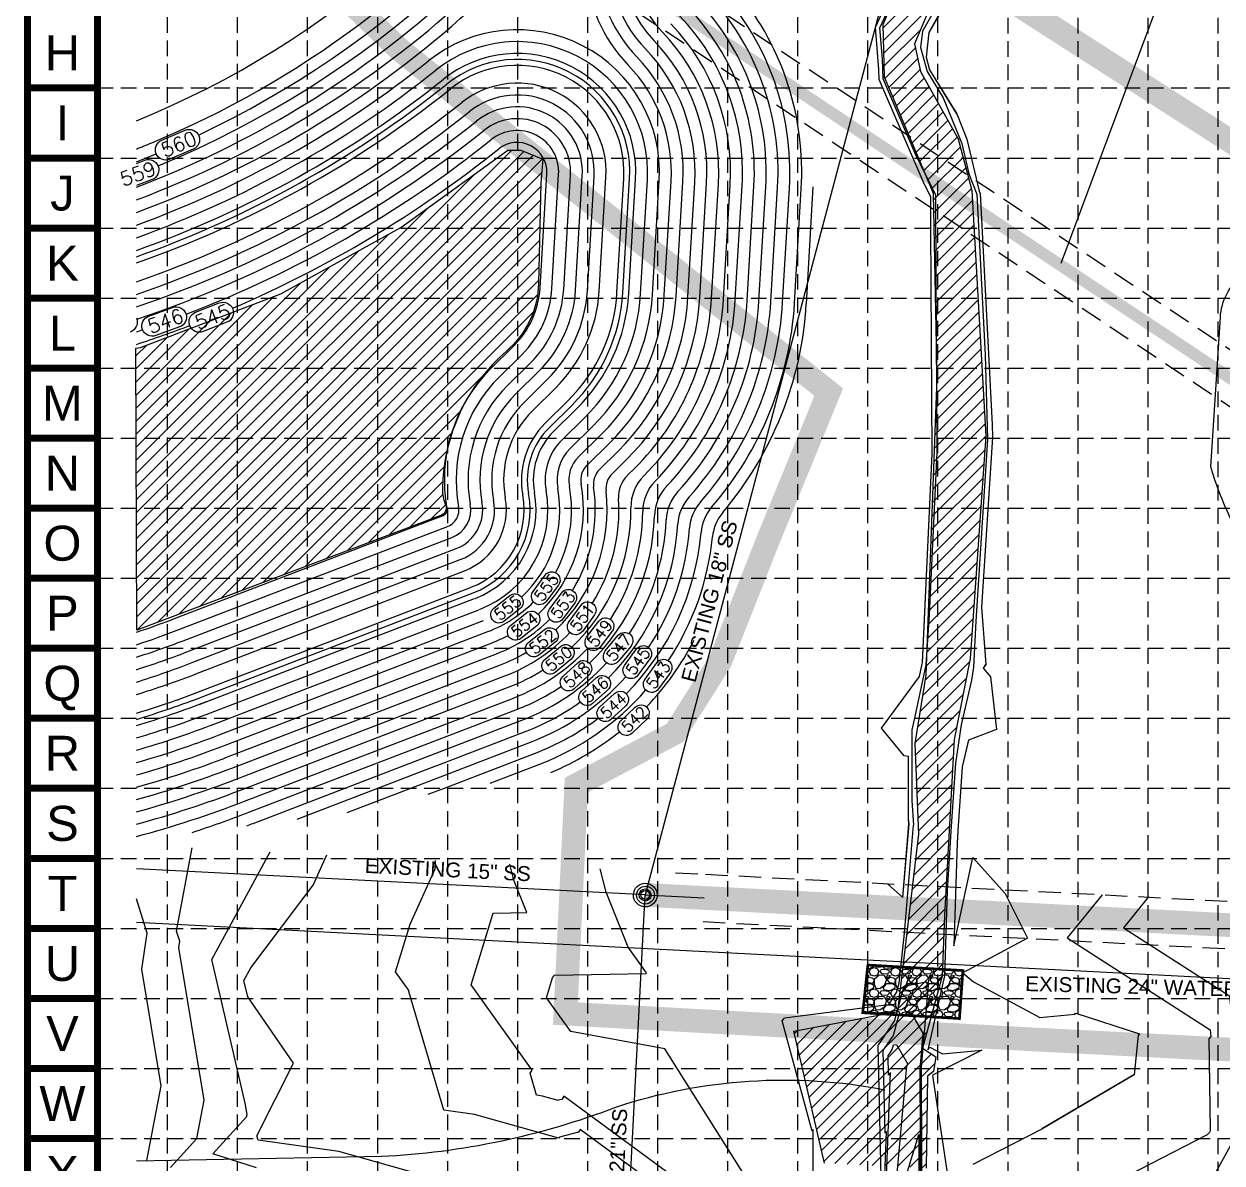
# Model space of a CAD drawing. Header units: feet. Extents: x 23660 to 25174, y 8780 to 9727.
# Drawn here: x 23659.7 to 24063.9, y 9150.5 to 9534.7 of the extents above; entities that cross this region are included whole.
import ezdxf
from ezdxf.enums import TextEntityAlignment as Align

# ---------------------------------------------------------------- set-up
doc = ezdxf.new("R2010")
doc.units = ezdxf.units.FT
doc.header["$LTSCALE"] = 60
doc.header["$MEASUREMENT"] = 0
for name, pattern in [('ACAD_ISO02W100', [15, 12, -3]), ('DASHED2', [0.375, 0.25, -0.125]), ('HIDDEN', [0.375, 0.25, -0.125]), ('HIDDEN2', [0.1875, 0.125, -0.0625]), ('HIDDEN4', [0.09375, 0.0625, -0.03125])]:
    doc.linetypes.add(name, pattern=pattern)
for name, color, linetype in [('BASE', 7, 'Continuous'), ('CONT-L', 55, 'Continuous'), ('EC', 43, 'Continuous'), ('ESMT', 254, 'HIDDEN2'), ('EX-WAT', 104, 'Continuous'), ('GRID', 254, 'HIDDEN'), ('LIMITS OF DISTURBANCE', 1, 'DASHED2'), ('PRO-40-SAN-MH', 2, 'Continuous'), ('PRO-WAT', 4, 'HIDDEN4'), ('PRO-WAT-SER', 4, 'HIDDEN4'), ('RIP RAP ROCK FILTER', 1, 'Continuous'), ('ROAD', 254, 'Continuous'), ('SS-P', 254, 'Continuous'), ('WATER', 5, 'Continuous')]:
    doc.layers.add(name, color=color, linetype=linetype)
doc.styles.add('$0$arial', font='ARIAL.TTF', dxfattribs={"height": 8})
doc.styles.add('L80', font='simplex.shx', dxfattribs={"height": 3.2})
doc.styles.add('SIMPLEX', font='simplex', dxfattribs={"height": 9.8425})
doc.styles.get("Standard").update_dxf_attribs({"font": 'ARIAL.TTF'})

msp = doc.modelspace()

# ---------------------------------------------------------------- hatches: boundary and pattern name
at = {"layer": 'RIP RAP ROCK FILTER', "linetype": 'ACAD_ISO02W100'}
h = msp.add_hatch(dxfattribs=at)
h.set_pattern_fill('GRAVEL', color=240, scale=7.199057, style=0)
h.set_pattern_definition([(228.0128, (23426.12273, 8833.4321), (-57.59244527, -64.7915249), [0.96853, -95.88488]), (184.9697, (23425.47482, 8832.71218), (86.38869457, 7.19899467), [1.66203, -164.54111]), (132.5104, (23423.81903, 8832.5682), (71.99050568, -79.1896922), [1.17192, -116.02024]), (267.2737, (23421.0114, 8830.76844), (7.19902858, 143.98114712), [1.513515, -149.837996]), (292.8337, (23420.9394, 8829.25664), (-35.99535756, 86.38866117), [1.48412, -146.928245]), (357.2737, (23421.51533, 8827.8888), (-143.98114712, 7.19902858), [1.513515, -149.837996]), (37.6942, (23423.02714, 8827.81682), (-93.58779713, -71.99050343), [2.001547, -198.152964]), (72.2553, (23424.61093, 8829.04066), (50.39347823, 158.37923237), [1.889666, -187.07701]), (121.4296, (23425.18685, 8830.84043), (-57.59251728, 93.58770852), [1.51864, -150.34564]), (175.2364, (23424.39496, 8832.13626), (79.18963656, -7.1989963), [1.73376, -84.95437]), (222.3974, (23422.66718, 8832.28024), (-86.38873992, -79.18957275), [2.24213, -221.97123]), (138.8141, (23428.1385, 8830.69645), (-50.39342196, 43.19432416), [0.76527, -75.761755]), (171.4692, (23427.56254, 8831.20038), (93.5877319, -14.39817144), [1.455916, -144.136004]), (225, (23426.1227, 8831.4164), (-8e-16, -7.19906), [1.0181, -9.1629]), (203.1986, (23425.6188, 8832.2802), (35.9952843, 14.398124), [0.548266, -54.27812]), (291.8014, (23425.1149, 8832.0643), (-7.1990566, 21.5971737), [0.77536, -37.99275]), (30.9638, (23425.4028, 8831.3444), (21.5971575, 14.3981324), [1.259324, -40.71803]), (161.5651, (23426.4827, 8831.9923), (14.398118, -7.199046), [0.910616, -21.854804]), (16.3895, (23420.9394, 8832.06427), (71.99058833, 21.59711927), [1.27567, -126.291945]), (70.3462, (23422.16325, 8832.4242), (-28.7961948, -79.18964512), [1.07022, -105.95146]), (293.1986, (23426.4827, 8833.4321), (-14.398124, 35.9952843), [1.096524, -53.72986]), (343.6105, (23426.91463, 8832.42422), (-71.99058833, 21.59711927), [1.27567, -126.291945]), (339.444, (23420.9394, 8827.60085), (-35.9952995, 14.3980857), [1.230175, -60.2786]), (294.7751, (23422.09126, 8827.1689), (-35.99523002, 79.1896544), [1.030747, -102.044066]), (66.8014, (23426.5547, 8826.233), (14.398124, 35.9952843), [1.096524, -53.72986]), (17.354, (23426.9866, 8827.2409), (-93.58775879, -28.79618942), [1.206785, -119.47141]), (69.444, (23423.0271, 8826.233), (-14.3980857, -35.9952995), [0.61509, -60.893686]), (101.3099, (23426.1227, 8826.233), (-7.1990402, 28.7962344), [0.36708, -36.34105]), (165.9638, (23426.0507, 8826.593), (21.5971757, -7.1990433), [1.48412, -28.19835]), (186.009, (23424.61093, 8826.95294), (71.9905707, 7.19905234), [1.37538, -136.162414]), (303.6901, (23425.4028, 8830.6964), (-7.199067, 14.3981113), [1.03826, -24.918306]), (353.1572, (23425.97875, 8829.83256), (122.38396868, -14.39817208), [1.81268, -179.454953]), (60.9454, (23427.7785, 8829.6166), (-28.7962292, -50.3934035), [0.741186, -73.377644]), (90, (23428.1385, 8830.2645), (-7.19906, 7.19906), [0.43194, -6.76711]), (120.2564, (23424.46695, 8827.1689), (28.7961922, -50.39341843), [1.00012, -99.01238]), (48.0128, (23423.963, 8828.0328), (57.59244527, 64.7915249), [1.937065, -94.916345]), (0, (23425.259, 8829.4726), (7.19906, 7.19906), [1.871755, -5.3273]), (325.3048, (23427.1306, 8829.4726), (-71.99053117, 50.39346273), [1.13827, -112.688816]), (254.0546, (23428.0665, 8828.8247), (-7.1990565, -28.7962299), [1.0482, -51.36173]), (207.646, (23427.7785, 8827.81682), (-136.78205757, -71.99062803), [1.706645, -168.95809]), (175.4261, (23426.2667, 8827.02493), (-93.58774827, 7.19901982), [1.805516, -178.745925])])
h.paths.add_polyline_path([(23942.69, 9201.19), (23975.33, 9199.22), (23976.49, 9215.42), (23944.42, 9217.27)])
at = {"layer": 'WATER'}
h = msp.add_hatch(dxfattribs=at)
h.set_pattern_fill('ANSI31', color=256, scale=25, style=0)
h.paths.add_polyline_path([(24004.87, 9637.64), (24018.95, 9637.4), (24013.46, 9602.32), (23970.85, 9553.27), (23960.19, 9527.96), (23962.19, 9518.63), (23974.85, 9495.97), (23979.52, 9478.54), (23984.19, 9395.75), (23978.96, 9320.64), (23973.59, 9293.4), (23970.29, 9233.99), (23969.44, 9213.57), (23962.84, 9189.23), (23967.38, 9186.34), (23966.55, 9181.39), (23964.49, 9179.74), (23964.08, 9148.79), (23929.81, 9150.44), (23919.49, 9195.01), (23954.58, 9201.61), (23961.6, 9261.44), (23960.36, 9291.97), (23964.08, 9315.08), (23967.79, 9415.26), (23966.56, 9477.57), (23950.04, 9516.77), (23949.63, 9534.51), (23958.31, 9555.74), (23995.05, 9601.95)])
h = msp.add_hatch(dxfattribs=at)
h.set_pattern_fill('ANSI31', color=256, scale=25, style=0)
edge = h.paths.add_edge_path()
edge.add_line((23699.02, 9425.6), (23746.34, 9443.64))
edge.add_line((23746.34, 9443.64), (23786.82, 9466.04))
edge.add_line((23786.82, 9466.04), (23822.93, 9492.18))
edge.add_line((23822.93, 9492.18), (23827.29, 9492.18))
edge.add_line((23827.29, 9492.18), (23834.76, 9489.07))
edge.add_line((23834.76, 9489.07), (23834.14, 9480.98))
edge.add_line((23834.14, 9480.98), (23833.32, 9447.19))
edge.add_arc((23802.23, 9447.95), 31.09, 310.8621, 358.6055, ccw=False)
edge.add_arc((23863.65, 9376.95), 62.78, 130.8621, 178.9911)
edge.add_arc((23814.66, 9377.82), 13.78, 178.9911, 202.7925)
edge.add_arc((23799.49, 9371.44), 2.67, -78.6145, 22.7925, ccw=False)
edge.add_line((23800.02, 9368.83), (23697.8, 9330.24))
edge.add_line((23697.8, 9330.24), (23697.46, 9425.38))
edge.add_line((23697.46, 9425.38), (23699.02, 9425.6))

# ---------------------------------------------------------------- linework, layer by layer
at = {"layer": 'BASE', "const_width": 2.36}
for points in [[(23660.88, 8780.75), (25172.88, 8780.75), (25172.88, 9725.75), (23660.88, 9725.75)], [(23684.51, 8804.38), (25149.26, 8804.38), (25149.26, 9702.13), (23684.51, 9702.13)]]:
    msp.add_lwpolyline(points, close=True, dxfattribs=at)
for points in [[(23684.51, 9513.13), (23660.88, 9513.13)], [(23684.51, 9489.5), (23660.88, 9489.5)], [(23684.51, 9465.88), (23684.51, 9489.5)], [(23684.51, 9465.88), (23660.88, 9465.88)], [(23684.51, 9442.25), (23660.88, 9442.25)], [(23684.51, 9418.63), (23660.88, 9418.63)], [(23684.51, 9395), (23660.88, 9395)], [(23684.51, 9371.38), (23660.88, 9371.38)], [(23684.51, 9347.75), (23660.88, 9347.75)], [(23684.51, 9324.13), (23660.88, 9324.13)], [(23684.51, 9300.5), (23660.88, 9300.5)], [(23684.51, 9276.88), (23660.88, 9276.88)], [(23684.51, 9253.25), (23660.88, 9253.25)], [(23684.51, 9229.63), (23660.88, 9229.63)], [(23684.51, 9206), (23660.88, 9206)], [(23684.51, 9182.38), (23660.88, 9182.38)], [(23684.51, 9158.75), (23660.88, 9158.75)]]:
    msp.add_lwpolyline(points, dxfattribs=at)
at = {"layer": 'CONT-L'}
for p, q in [((23701.25, 9228.01, 549), (23697.62, 9239.65, 549)), ((23699.47, 9215.89, 549), (23701.25, 9228.01, 549)), ((23706.01, 9176.56, 549), (23699.47, 9215.89, 549)), ((23699.47, 9215.89, 549), (23699.47, 9215.89, 549)), ((23701.12, 9151.37, 549), (23706.01, 9176.56, 549))]:
    msp.add_line(p, q, dxfattribs=at)
for points, elevation in [([(23950.99, 9244.72), (23956.22, 9240.03), (23958.3, 9264.74), (23958.18, 9266.66), (23958.13, 9287.66), (23956.71, 9287.83), (23949.03, 9297.18), (23961.88, 9314.61), (23962.79, 9318.9), (23962.82, 9319.38), (23966.09, 9389.75), (23965.67, 9466.19), (23965.61, 9476.31), (23963.03, 9481.52), (23948.28, 9516), (23948.16, 9519.34), (23946.99, 9533.68), (23957.23, 9555.74), (23958.6, 9557.85), (23962.88, 9564.13), (23992.81, 9600.99), (23993.08, 9602.09), (23999.54, 9618.2), (24004.2, 9637.35)], 542), ([(23948.45, 9533.36), (23955.98, 9549.57)], 541), ([(23969.09, 9539.03), (23965.03, 9531.86), (23964.11, 9523.5), (23965.27, 9519.25), (23974.38, 9504.35), (23977.84, 9495.8), (23982, 9478.34), (23982.3, 9477.57), (23986.36, 9399.65), (23986.49, 9395.29), (23982.75, 9337.95), (23984.17, 9318.61), (23983.28, 9317.39), (23985.77, 9314.48), (23987.77, 9296.72), (23978.35, 9293.18), (23976.22, 9284.1), (23974.8, 9262.5), (23974.53, 9258.36), (23973.46, 9223.75), (23979.82, 9253.57), (23990.79, 9241.37), (23998.28, 9226.36), (23976.43, 9214.66), (23980.01, 9211.61), (24002.47, 9199.54), (24014.28, 9200.72), (24014.53, 9201), (24036.09, 9194.04), (24035.67, 9193.57), (24034.21, 9180.25), (24003.16, 9161.96), (23979.88, 9150)], 542), ([(23962.81, 9532.27), (23962.21, 9526.77)], 541), ([(23965.03, 9531.86), (23964.11, 9523.5)], 542), ([(23962.21, 9526.77), (23964.4, 9518.68)], 541), ([(23948.28, 9516), (23948.16, 9519.34)], 542), ([(23949.55, 9516.25), (23949.32, 9522.82)], 541), ([(23960.34, 9491.04), (23949.55, 9516.25)], 541), ([(23974.38, 9504.35), (23977.84, 9495.8)], 542), ([(23976.11, 9494.35), (23978.54, 9484.12)], 541), ([(23978.54, 9484.12), (23981.13, 9477.33)], 541), ([(23965.67, 9466.19), (23965.61, 9476.31)], 542), ([(23986.36, 9399.65), (23986.49, 9395.29)], 542), ([(23964.1, 9318.56), (23965.25, 9335.45)], 541), ([(23980.83, 9333.27), (23980.07, 9317.71)], 541), ([(23962.79, 9318.9), (23962.82, 9319.38)], 542), ([(23983.28, 9317.39), (23985.77, 9314.48)], 542), ([(23979.39, 9313.39), (23975.88, 9298.28)], 541), ([(23985.77, 9314.48), (23987.77, 9296.72)], 542), ([(23959.33, 9296.61), (23960.4, 9301.16)], 541), ([(23956.71, 9287.83), (23949.03, 9297.18)], 542), ([(23975.88, 9298.28), (23973.94, 9285.33)], 541), ([(23987.77, 9296.72), (23978.35, 9293.18)], 542), ([(23958.13, 9287.66), (23956.71, 9287.83)], 542), ([(23958.18, 9266.66), (23958.13, 9287.66)], 542), ([(23973.94, 9285.33), (23972.43, 9262.45)], 541), ([(23976.22, 9284.1), (23974.8, 9262.5)], 542), ([(23956.81, 9228.07), (23959.87, 9264.47)], 541), ([(23974.8, 9262.5), (23974.53, 9258.36)], 542), ([(23709.12, 9148.98), (23717.97, 9158.74), (23720.49, 9171.7), (23711.92, 9223.17), (23711.92, 9223.17), (23712.24, 9225.32), (23711.18, 9228.72), (23716.5, 9256.82)], 548), ([(23738.21, 9148.87), (23723.47, 9153.59), (23734.83, 9166.11), (23734.97, 9166.84), (23734.33, 9170.69), (23734.33, 9170.69), (23723.1, 9219.17), (23742.81, 9255.46)], 547), ([(23840.49, 9133.36), (23765.92, 9154.41), (23738.67, 9158.21), (23738.26, 9159.62), (23750.69, 9184.16), (23735.2, 9206.59), (23733.93, 9212.06), (23733.93, 9212.06), (23736.24, 9216.31), (23757.25, 9244.24), (23761.88, 9254.48)], 546), ([(23894.66, 9126.93), (23847.35, 9161.85), (23846.76, 9160.93), (23840.33, 9159.21), (23840.11, 9158.83), (23811.71, 9166.85), (23801.34, 9168.3), (23789.53, 9208.32), (23789.68, 9208.55), (23785.08, 9214.98), (23785.08, 9214.98), (23789.99, 9231.01), (23798.44, 9249.72), (23798.52, 9252.59)], 544), ([(23973.46, 9223.75), (23979.82, 9253.57)], 542), ([(23900.61, 9129.77), (23841.9, 9173.09), (23841.16, 9171.96), (23839.96, 9171.64), (23839.92, 9171.57), (23834.61, 9173.07), (23832.67, 9173.34), (23830.46, 9180.82), (23831.11, 9181.83), (23810.54, 9210.62), (23810.54, 9210.62), (23817.84, 9234.41), (23818.1, 9234.79), (23829.34, 9234.99), (23825.01, 9245.91), (23823.64, 9251.29)], 543), ([(23906.05, 9141.2), (23875.95, 9189.06), (23844.15, 9194.84), (23836, 9206.25), (23836, 9206.25), (23838.05, 9212.93), (23838.71, 9213.88), (23857.4, 9214.2), (23869.63, 9214.39), (23869.78, 9214.59), (23863.5, 9223.29), (23856.13, 9241.89), (23854.13, 9249.72)], 542), ([(23856.13, 9241.89), (23854.13, 9249.72)], 542), ([(23950.99, 9244.72), (23956.22, 9240.03)], 542), ([(24023.42, 9240.99), (24011.66, 9226.44), (24059.93, 9195.45), (24060.15, 9193.2), (24059.4, 9192.43), (24059.86, 9161.71), (24059.89, 9161.27), (24059.64, 9160.81), (24058.91, 9160.02), (24058.9, 9160.01), (23997.98, 9128.61)], 543), ([(24039.04, 9240.18), (24030.64, 9229.79), (24066.4, 9206.83), (24067.75, 9193.32), (24067.22, 9192.78), (24067.54, 9170.92), (24068.46, 9159.47), (24061.95, 9147.65)], 544), ([(23699.47, 9215.89), (23701.25, 9228.01)], 549), ([(23699.47, 9215.89), (23701.25, 9228.01)], 549), ([(23998.28, 9226.36), (23976.43, 9214.66)], 542), ([(23869.78, 9214.59), (23863.5, 9223.29)], 542), ([(23706.01, 9176.56), (23699.47, 9215.89)], 549), ([(23706.01, 9176.56), (23699.47, 9215.89)], 549), ([(23836, 9206.25), (23838.05, 9212.93)], 542), ([(23857.4, 9214.2), (23869.63, 9214.39)], 542), ([(23869.63, 9214.39), (23869.78, 9214.59)], 542), ([(23970.26, 9213.61), (23964.68, 9188.71)], 541), ([(23925.62, 9161.24), (23915.54, 9198.42)], 541), ([(24035.67, 9193.57), (24034.21, 9180.25)], 542), ([(23965.34, 9189.53), (23969.55, 9187.27)], 541), ([(23982.88, 9188.6), (23966.27, 9180.07)], 541), ([(23969.55, 9187.27), (23982.88, 9188.6)], 541)]:
    msp.add_lwpolyline(points, dxfattribs=dict(at, elevation=elevation))
at = {"layer": 'CONT-L', "extrusion": (0.906986, -0.421161, 0), "elevation": 17704.37}
msp.add_lwpolyline([(18732.45, 542), (18756.77, 542)], dxfattribs=at)
at = {"layer": 'CONT-L', "extrusion": (0.86986, -0.493298, 0)}
for points, elevation in [([(20128.06, 541), (20112.55, 541)], 16142.04), ([(20121.54, 542), (20113.29, 542)], 16144.18)]:
    msp.add_lwpolyline(points, dxfattribs=dict(at, elevation=elevation))
at = {"layer": 'CONT-L', "extrusion": (0.996655, 0.081724, 0)}
for points, elevation in [([(7530.35, 542), (7544.74, 542)], 24646.02), ([(7533.72, 541), (7544.3, 541)], 24647.45)]:
    msp.add_lwpolyline(points, dxfattribs=dict(at, elevation=elevation))
at = {"layer": 'CONT-L', "extrusion": (0.965149, 0.261702, 0), "elevation": 25621.25}
msp.add_lwpolyline([(2920.14, 542), (2915.73, 542)], dxfattribs=at)
at = {"layer": 'CONT-L', "extrusion": (0.853102, 0.521744, 0)}
for points, elevation in [([(-4382.84, 542), (-4400.31, 542)], 25411.43), ([(-4382.87, 541), (-4393.35, 541)], 25410.39)]:
    msp.add_lwpolyline(points, dxfattribs=dict(at, elevation=elevation))
at = {"layer": 'CONT-L', "extrusion": (0.919417, 0.393285, 0), "elevation": 25760.95}
msp.add_lwpolyline([(-706.83, 542), (-669.33, 542)], dxfattribs=at)
at = {"layer": 'CONT-L', "extrusion": (0.926668, 0.375881, 0), "elevation": 25786.64}
msp.add_lwpolyline([(-197.44, 541), (-214.05, 541)], dxfattribs=at)
at = {"layer": 'CONT-L', "extrusion": (0.972813, 0.231592, 0), "elevation": 25525.11}
msp.add_lwpolyline([(3684.56, 542), (3666.6, 542)], dxfattribs=at)
at = {"layer": 'CONT-L', "extrusion": (0.896519, 0.443005, 0)}
for points, elevation in [([(-2121.39, 541), (-2105.64, 541)], 25685.48), ([(-2121.19, 542), (-2115.37, 542)], 25683.68)]:
    msp.add_lwpolyline(points, dxfattribs=dict(at, elevation=elevation))
at = {"layer": 'CONT-L', "extrusion": (0.999984, 0.005665, 0), "elevation": 24020.61}
msp.add_lwpolyline([(9313.61, 541), (9341, 541)], dxfattribs=at)
at = {"layer": 'CONT-L', "extrusion": (0.998646, 0.052026, 0)}
for points, elevation in [([(8216.85, 541), (8162.51, 541)], 24441.72), ([(8217.03, 542), (8139.01, 542)], 24442.9)]:
    msp.add_lwpolyline(points, dxfattribs=dict(at, elevation=elevation))
at = {"layer": 'CONT-L', "extrusion": (0.934388, 0.356256, 0), "elevation": 25785.22}
msp.add_lwpolyline([(312.72, 542), (311.9, 542)], dxfattribs=at)
at = {"layer": 'CONT-L', "extrusion": (0.999985, 0.005521, 0)}
for points, elevation in [([(9257.28, 542), (9333.72, 542)], 24017.57), ([(9257.66, 541), (9317.06, 541)], 24019.28)]:
    msp.add_lwpolyline(points, dxfattribs=dict(at, elevation=elevation))
at = {"layer": 'CONT-L', "extrusion": (0.999531, 0.030637, 0), "elevation": 24261.39}
msp.add_lwpolyline([(8683.84, 541), (8655.36, 541)], dxfattribs=at)
at = {"layer": 'CONT-L', "extrusion": (0.997881, -0.065072, 0)}
for points, elevation in [([(10935.42, 541), (10873.97, 541)], 23322.67), ([(10936.23, 542), (10878.77, 542)], 23324.28)]:
    msp.add_lwpolyline(points, dxfattribs=dict(at, elevation=elevation))
at = {"layer": 'CONT-L', "extrusion": (0.998923, -0.046397, 0)}
for points, elevation in [([(10437.32, 541), (10492.07, 541)], 23506.31), ([(10421.15, 542), (10491.6, 542)], 23504.62)]:
    msp.add_lwpolyline(points, dxfattribs=dict(at, elevation=elevation))
at = {"layer": 'CONT-L', "extrusion": (0.997331, 0.073014, 0), "elevation": 24600.54}
msp.add_lwpolyline([(7561.95, 542), (7542.57, 542)], dxfattribs=at)
at = {"layer": 'CONT-L', "extrusion": (0.978172, -0.207795, 0)}
for points, elevation in [([(14076.99, 541), (14094.77, 541)], 21504.67), ([(14090.45, 542), (14094.84, 542)], 21503.32)]:
    msp.add_lwpolyline(points, dxfattribs=dict(at, elevation=elevation))
at = {"layer": 'CONT-L', "extrusion": (0.987734, -0.156148, 0), "elevation": 22230.98}
msp.add_lwpolyline([(12947.87, 541), (12943.49, 541)], dxfattribs=at)
at = {"layer": 'CONT-L', "extrusion": (0.808934, -0.587899, 0), "elevation": 13923.2}
msp.add_lwpolyline([(21638.42, 542), (21636.91, 542)], dxfattribs=at)
at = {"layer": 'CONT-L', "extrusion": (0.805151, -0.59307, 0), "elevation": 13768.71}
msp.add_lwpolyline([(21689.08, 542), (21710.74, 542)], dxfattribs=at)
at = {"layer": 'CONT-L', "extrusion": (0.999997, 0.002335, 0), "elevation": 23980.97}
msp.add_lwpolyline([(9216.81, 541), (9240.65, 541)], dxfattribs=at)
at = {"layer": 'CONT-L', "extrusion": (0.973499, -0.228691, 0), "elevation": 21217.64}
msp.add_lwpolyline([(14530.54, 542), (14521.21, 542)], dxfattribs=at)
at = {"layer": 'CONT-L', "extrusion": (0.998279, 0.058641, 0)}
for points, elevation in [([(7843.5, 541), (7851.81, 541)], 24461.92), ([(7843.86, 542), (7845.78, 542)], 24460.36)]:
    msp.add_lwpolyline(points, dxfattribs=dict(at, elevation=elevation))
at = {"layer": 'CONT-L', "extrusion": (0.996485, -0.083768, 0), "elevation": 23098}
msp.add_lwpolyline([(11214.31, 542), (11239.12, 542)], dxfattribs=at)
at = {"layer": 'CONT-L', "extrusion": (0.997962, -0.063807, 0), "elevation": 23332.57}
msp.add_lwpolyline([(10773.19, 541), (10753.05, 541)], dxfattribs=at)
at = {"layer": 'CONT-L', "extrusion": (0.999525, -0.030817, 0)}
for points, elevation in [([(9992.78, 542), (9958.15, 542)], 23677.83), ([(9976.68, 541), (9947.92, 541)], 23674.94)]:
    msp.add_lwpolyline(points, dxfattribs=dict(at, elevation=elevation))
at = {"layer": 'CONT-L', "extrusion": (0.743371, 0.66888, 0), "elevation": 24015.42}
msp.add_lwpolyline([(-9160.78, 542), (-9177.19, 542)], dxfattribs=at)
at = {"layer": 'CONT-L', "extrusion": (0.92973, 0.368242, 0), "elevation": 25583.01}
msp.add_lwpolyline([(-212.38, 542), (-192.38, 542)], dxfattribs=at)
at = {"layer": 'CONT-L', "extrusion": (0.894762, 0.446543, 0), "elevation": 25592.72}
msp.add_lwpolyline([(-2444.08, 542), (-2460.86, 542)], dxfattribs=at)
at = {"layer": 'CONT-L', "extrusion": (0.994269, -0.106905, 0), "elevation": 22832.99}
msp.add_lwpolyline([(11719.27, 541), (11736.29, 541)], dxfattribs=at)
at = {"layer": 'CONT-L', "extrusion": (1, 0, 0)}
for points, elevation in [([(9215.89, 549), (9215.89, 549)], 23699.47), ([(9215.89, 549), (9215.89, 549)], 23699.47), ([(9206.25, 542), (9206.25, 542)], 23836)]:
    msp.add_lwpolyline(points, dxfattribs=dict(at, elevation=elevation))
at = {"layer": 'CONT-L', "extrusion": (0.820674, -0.571396, 0), "elevation": 14299.04}
msp.add_lwpolyline([(21181.78, 542), (21182.94, 542)], dxfattribs=at)
at = {"layer": 'CONT-L', "extrusion": (0.01733, -0.99985, 0), "elevation": -8799.36}
msp.add_lwpolyline([(23994.81, 542), (24013.51, 542)], dxfattribs=at)
at = {"layer": 'CONT-L', "extrusion": (0.648805, 0.760955, 0), "elevation": 22567.97}
msp.add_lwpolyline([(-12266.46, 542), (-12271.16, 542)], dxfattribs=at)
at = {"layer": 'CONT-L'}
for points, elevation in [([(23947.91, 9190.19), (23948.12, 9190.47), (23953.38, 9198.35), (23956.68, 9210.19), (23963.99, 9211.64), (23964.75, 9210.33), (23962.36, 9182.88), (23962.5, 9153.44), (23962.64, 9110.73), (23962.35, 9110.3), (23965.92, 9108.35), (23955.08, 9107.97), (23947.48, 9109.81), (23947.86, 9110.39), (23948.14, 9110.81), (23949.34, 9141.26), (23949.02, 9140.86)], 539), ([(23949.57, 9188.48), (23950.04, 9189.07), (23953.02, 9193.54), (23954.89, 9200.25), (23959.04, 9201.08), (23962.97, 9194.26), (23961.91, 9182.15), (23962.13, 9136.63), (23962.21, 9111.21), (23961.77, 9110.56), (23963.9, 9109.4), (23952.05, 9108.99), (23948.09, 9109.95), (23948.29, 9110.25), (23948.75, 9110.94), (23950.72, 9161.16), (23950.21, 9160.51)], 538), ([(23951.24, 9186.78), (23951.95, 9187.67), (23952.66, 9188.73), (23953.1, 9190.32), (23954.08, 9190.51), (23957.92, 9183.86), (23957.46, 9183.28), (23952.83, 9131.94), (23953.06, 9132.23), (23961.57, 9160.06), (23961.76, 9119.81), (23961.79, 9111.69), (23961.2, 9110.81), (23961.88, 9110.44), (23949.03, 9110), (23948.71, 9110.08), (23948.72, 9110.1), (23949.36, 9111.08), (23952.11, 9181.07), (23951.39, 9180.16)], 537)]:
    msp.add_lwpolyline(points, close=True, dxfattribs=dict(at, elevation=elevation))
at = {"layer": 'CONT-L', "extrusion": (0.831832, -0.555027, 0), "elevation": 14815.13}
msp.add_lwpolyline([(20949.86, 541), (20954.67, 541)], dxfattribs=at)
at = {"layer": 'CONT-L', "extrusion": (0.963337, -0.268296, 0), "elevation": 20605.41}
msp.add_lwpolyline([(15297.16, 541), (15300.46, 541)], dxfattribs=at)
at = {"layer": 'CONT-L', "extrusion": (-0.473197, -0.880957, 0), "elevation": -19462.29}
msp.add_lwpolyline([(16766.45, 542), (16791.95, 542)], dxfattribs=at)
at = {"layer": 'CONT-L', "extrusion": (0.813592, 0.581437, 0), "elevation": 24745.62}
msp.add_lwpolyline([(-6383.02, 542), (-6369, 542)], dxfattribs=at)
at = {"layer": 'CONT-L', "extrusion": (0.127251, -0.991871, 0), "elevation": -6081.31}
msp.add_lwpolyline([(24892.56, 541), (24927.94, 541)], dxfattribs=at)
at = {"layer": 'CONT-L', "extrusion": (0.099316, -0.995056, 0), "elevation": -6770.23}
msp.add_lwpolyline([(24797.46, 542), (24809.33, 542)], dxfattribs=at)
at = {"layer": 'CONT-L', "extrusion": (0.739364, -0.673306, 0)}
for points, elevation in [([(22971.64, 542), (22972.02, 542)], 11560.38), ([(22981.39, 542), (22980.76, 542)], 11581.02)]:
    msp.add_lwpolyline(points, dxfattribs=dict(at, elevation=elevation))
at = {"layer": 'CONT-L', "extrusion": (-0.307311, -0.951609, 0), "elevation": -16135.68}
msp.add_lwpolyline([(20024.88, 542), (20047.54, 542)], dxfattribs=at)
at = {"layer": 'CONT-L', "extrusion": (0.796681, -0.6044, 0), "elevation": 13493.54}
msp.add_lwpolyline([(21782.75, 541), (21783.79, 541)], dxfattribs=at)
at = {"layer": 'CONT-L', "extrusion": (0.783339, -0.621594, 0)}
for points, elevation in [([(22072.28, 541), (22072.57, 541)], 13016.27), ([(22049.03, 541), (22048.39, 541)], 13047.3)]:
    msp.add_lwpolyline(points, dxfattribs=dict(at, elevation=elevation))
at = {"layer": 'CONT-L', "extrusion": (-0.179035, -0.983843, 0), "elevation": -13315.21}
msp.add_lwpolyline([(21845.02, 542), (21812.7, 542)], dxfattribs=at)
at = {"layer": 'CONT-L', "extrusion": (0.846494, 0.532398, 0), "elevation": 25103.09}
msp.add_lwpolyline([(-4989.56, 542), (-4933.03, 542)], dxfattribs=at)
at = {"layer": 'CONT-L', "extrusion": (0.778378, -0.627795, 0), "elevation": 12884.96}
msp.add_lwpolyline([(22197.21, 541), (22198.26, 541)], dxfattribs=at)
at = {"layer": 'CONT-L', "extrusion": (0.988891, 0.148644, 0), "elevation": 25064.58}
msp.add_lwpolyline([(5515.64, 541), (5453.76, 541)], dxfattribs=at)
at = {"layer": 'CONT-L', "extrusion": (0.507661, -0.861557, 0), "elevation": 4291.91}
msp.add_lwpolyline([(25367.29, 542), (25331.26, 542)], dxfattribs=at)
at = {"layer": 'CONT-L', "extrusion": (0.981649, -0.190696, 0), "elevation": 21521.06}
msp.add_lwpolyline([(13503.14, 549), (13528.8, 549)], dxfattribs=at)
msp.add_lwpolyline([(13503.14, 549), (13528.8, 549)], dxfattribs=at)
at = {"layer": 'CONT-L', "extrusion": (1, -0.000858574, 0), "elevation": 23918.14}
msp.add_lwpolyline([(9152.49, 541), (9182.28, 541)], dxfattribs=at)
at = {"layer": 'CONT-L', "extrusion": (0.456768, -0.889586, 0), "elevation": 2813.53}
msp.add_lwpolyline([(25537.76, 542), (25511.59, 542)], dxfattribs=at)
at = {"layer": 'EC', "color": 43, "linetype": 'Continuous'}
for p, q in [((23833.82, 9445.68), (23836.1, 9484.17)), ((23837.81, 9445.44), (23840.1, 9483.93)), ((23841.8, 9445.2), (23844.09, 9483.7)), ((23845.8, 9444.97), (23848.08, 9483.46)), ((23849.79, 9444.73), (23852.08, 9483.22)), ((23853.78, 9444.49), (23856.07, 9482.98)), ((23859.77, 9444.14), (23862.06, 9482.63)), ((23861.77, 9444.02), (23864.05, 9482.51)), ((23863.76, 9443.9), (23866.05, 9482.39)), ((23867.76, 9443.66), (23870.04, 9482.15)), ((23871.75, 9443.42), (23874.04, 9481.92)), ((23875.74, 9443.19), (23878.03, 9481.68)), ((23879.74, 9442.95), (23882.02, 9481.44)), ((23883.73, 9442.71), (23886.02, 9481.2)), ((23887.72, 9442.47), (23890.01, 9480.97)), ((23891.71, 9442.24), (23894, 9480.73)), ((23895.71, 9442), (23897.99, 9480.49)), ((23899.7, 9441.76), (23901.99, 9480.25)), ((23903.69, 9441.52), (23905.98, 9480.02)), ((23907.69, 9441.29), (23909.97, 9479.78)), ((23911.68, 9441.05), (23913.97, 9479.54)), ((23915.67, 9440.81), (23917.96, 9479.31)), ((23919.66, 9440.58), (23921.95, 9479.07)), ((23923.66, 9440.34), (23926, 9479.79)), ((23817.31, 9418.57), (23824.94, 9426.1)), ((23820.12, 9415.73), (23827.75, 9423.26)), ((23822.93, 9412.88), (23830.56, 9420.41)), ((23825.74, 9410.03), (23833.37, 9417.56)), ((23828.55, 9407.18), (23836.16, 9414.7)), ((23831.36, 9404.34), (23838.99, 9411.87)), ((23835.57, 9400.07), (23843.2, 9407.59)), ((23836.98, 9398.64), (23844.61, 9406.17)), ((23838.38, 9397.22), (23845.99, 9404.73)), ((23841.19, 9394.37), (23848.82, 9401.9)), ((23844, 9391.52), (23851.63, 9399.05)), ((23846.81, 9388.68), (23854.44, 9396.21)), ((23849.62, 9385.83), (23857.25, 9393.36)), ((23853.9, 9384.44), (23860.06, 9390.51)), ((23858.13, 9382.99), (23862.87, 9387.66)), ((23863.29, 9382.46), (23865.68, 9384.82)), ((23710.5, 9334.14), (23801.17, 9368.95)), ((23711.93, 9330.41), (23802.61, 9365.22)), ((23713.37, 9326.67), (23804.04, 9361.48)), ((23714.64, 9322.88), (23805.47, 9357.75)), ((23716.13, 9319.16), (23806.91, 9354.02)), ((23717.67, 9315.47), (23808.34, 9350.28)), ((23711.27, 9306.59), (23810.31, 9344.61)), ((23720.4, 9307.95), (23811.21, 9342.81)), ((23718.84, 9305.21), (23811.72, 9340.87)), ((23722.68, 9302.4), (23813.16, 9337.14)), ((23724.12, 9298.67), (23814.79, 9333.48)), ((23725.55, 9294.93), (23816.23, 9329.74)), ((23726.99, 9291.2), (23817.66, 9326.01)), ((23728.42, 9287.46), (23819.09, 9322.28)), ((23729.85, 9283.73), (23820.53, 9318.54)), ((23731.29, 9279.99), (23821.96, 9314.81)), ((23732.72, 9276.26), (23823.39, 9311.07)), ((23734.15, 9272.53), (23824.83, 9307.34)), ((23735.59, 9268.79), (23826.26, 9303.6)), ((23737.02, 9265.06), (23827.7, 9299.87)), ((23798.81, 9284.49), (23829.13, 9296.14)), ((23800.24, 9280.76), (23830.56, 9292.4)), ((23801.58, 9276.99), (23832, 9288.67)), ((23816.95, 9278.6), (23833.43, 9284.93)), ((23751.87, 9266.47), (23798.71, 9284.46)), ((23768.8, 9268.69), (23800.24, 9280.76)), ((23796.06, 9274.87), (23801.58, 9276.99))]:
    msp.add_line(p, q, dxfattribs=at)
at = {"layer": 'EC', "color": 43, "linetype": 'Continuous', "elevation": 547}
msp.add_lwpolyline([(24086.44, 9333.63, 0.024307), (24075.59, 9352.12, -0.071514), (24060.1, 9385.3), (24063.34, 9435.84, -0.212016), (24070.67, 9449.85), (24072.37, 9474.33), (24109.91, 9596.12), (24117.56, 9637.35)], format="xyb", dxfattribs=at)
at = {"layer": 'EC', "color": 43, "linetype": 'Continuous'}
for points in [[(23716.82, 9492.43), (23708.93, 9489.08), (23708.93, 9489.08, -1), (23706.2, 9495.52), (23706.2, 9495.52), (23714.09, 9498.87), (23714.09, 9498.87, -1), (23716.82, 9492.43)], [(23697.62, 9487.69), (23700.49, 9488.77), (23700.49, 9488.77, -1), (23702.94, 9482.21)], [(23712.23, 9432.52), (23704.18, 9429.58, -1), (23701.78, 9436.15), (23709.83, 9439.09), (23709.83, 9439.09, -1), (23712.23, 9432.52)], [(23728.16, 9434.08), (23720.18, 9430.96), (23720.18, 9430.96, -1), (23717.62, 9437.48), (23725.61, 9440.6, -1), (23728.16, 9434.08)], [(23697.62, 9435.54, -0.447352), (23695.48, 9430.79)], [(23840.03, 9345.45), (23835.94, 9339.94), (23835.94, 9339.94, -1), (23831.45, 9343.27), (23831.45, 9343.27), (23835.53, 9348.78), (23835.53, 9348.78, -1), (23840.03, 9345.45)], [(23827.06, 9337.5), (23821.7, 9333.24), (23821.7, 9333.24, -1), (23818.21, 9337.62), (23818.21, 9337.62), (23823.58, 9341.89), (23823.58, 9341.89, -1), (23827.06, 9337.5)], [(23845.62, 9339.51), (23841.52, 9334.01), (23841.52, 9334.01, -1), (23837.03, 9337.36), (23837.03, 9337.36), (23841.13, 9342.85), (23841.13, 9342.85, -1), (23845.62, 9339.51)], [(23852.16, 9335.35), (23848.11, 9329.82), (23848.11, 9329.82, -1), (23843.59, 9333.12), (23843.59, 9333.12), (23847.64, 9338.66), (23847.64, 9338.66, -1), (23852.16, 9335.35)], [(23832.72, 9331.67), (23827.33, 9327.42, -1), (23823.87, 9331.82), (23829.25, 9336.07, -1), (23832.72, 9331.67)], [(23858.15, 9329.88), (23853.99, 9324.42), (23853.99, 9324.42, -1), (23849.54, 9327.82), (23849.54, 9327.82), (23853.7, 9333.27), (23853.7, 9333.27, -1), (23858.15, 9329.88)], [(23838.84, 9326.06), (23833.46, 9321.81), (23833.46, 9321.81, -1), (23829.99, 9326.2), (23835.37, 9330.45), (23835.37, 9330.46, -1), (23838.84, 9326.06)], [(23864.52, 9324.89), (23860.12, 9319.63, -1), (23855.83, 9323.23), (23855.83, 9323.23), (23860.23, 9328.49), (23860.23, 9328.49, -1), (23864.52, 9324.89)], [(23844.3, 9320.43), (23839.01, 9316.06, -1), (23835.45, 9320.38), (23835.45, 9320.38), (23840.73, 9324.75), (23840.73, 9324.75, -1), (23844.3, 9320.43)], [(23870.91, 9320.56), (23866.85, 9315.03), (23866.85, 9315.03, -1), (23862.33, 9318.35), (23866.4, 9323.88), (23866.4, 9323.88, -1), (23870.91, 9320.56)], [(23850.36, 9315.16), (23845.34, 9310.49, -1), (23841.53, 9314.59), (23841.53, 9314.59), (23846.55, 9319.26), (23846.55, 9319.26, -1), (23850.36, 9315.16)], [(23877.78, 9315.96), (23873.78, 9310.39), (23873.78, 9310.39, -1), (23869.23, 9313.66), (23873.23, 9319.23, -1), (23877.78, 9315.96)], [(23856.66, 9310.06), (23851.55, 9305.49), (23851.55, 9305.49, -1), (23847.82, 9309.66), (23847.82, 9309.66), (23852.92, 9314.23), (23852.92, 9314.24, -1), (23856.66, 9310.06)], [(23862.77, 9304.76), (23857.72, 9300.11, -1), (23853.93, 9304.24), (23853.93, 9304.24), (23858.98, 9308.88), (23858.98, 9308.88, -1), (23862.77, 9304.76)], [(23869.83, 9300.25), (23864.89, 9295.49), (23864.89, 9295.49, -1), (23861, 9299.52), (23865.94, 9304.28, -1), (23869.83, 9300.25)], [(23697.62, 9151.28), (23780.3, 9152.77, 0.080013), (23859.39, 9169.36, -0.128312), (23950.15, 9175.21)]]:
    msp.add_lwpolyline(points, format="xyb", dxfattribs=at)
msp.add_lwpolyline([(23702.94, 9482.21), (23697.62, 9480.22)], dxfattribs=at)
for centre, radius, start, end in [((23577.55, 9795.6), 342, 290.5528, 332.9058), ((23577.55, 9795.6), 338, 290.8073, 332.0833), ((23577.55, 9795.6), 346, 290.3047, 332.783), ((23577.55, 9795.6), 334, 292.4204, 331.7191), ((23577.55, 9795.6), 330, 295.2975, 331.3448), ((23577.55, 9795.6), 326, 292.595, 320.9325), ((23901.02, 9556.91), 52, 143.5767, 223.927), ((23901.02, 9556.91), 48, 143.5767, 223.927), ((23901.02, 9556.91), 44, 143.5767, 223.927), ((23901.02, 9556.91), 40, 143.5767, 223.927), ((23901.02, 9556.91), 36, 143.5767, 223.927), ((23826.12, 9484.76), 92, 356.5986, 43.927), ((23826.12, 9484.76), 88, 356.5988, 43.927), ((23826.12, 9484.76), 96, 356.5987, 38.8533), ((23826.12, 9484.76), 80, 356.5986, 43.927), ((23826.12, 9484.76), 84, 356.5988, 43.927), ((23826.12, 9484.76), 76, 356.5985, 43.927), ((23826.12, 9484.76), 48, 356.5984, 128.6485), ((23826.12, 9484.76), 68, 356.5987, 43.927), ((23826.12, 9484.76), 72, 356.5988, 43.927), ((23826.12, 9484.76), 44, 356.5983, 128.6485), ((23826.12, 9484.76), 64, 356.5985, 43.927), ((23826.12, 9484.76), 40, 356.5988, 128.6485), ((23826.12, 9484.76), 56, 356.5988, 43.927), ((23826.12, 9484.76), 60, 356.5984, 43.927), ((23577.55, 9795.6), 350, 290.0626, 308.6485), ((23826.12, 9484.76), 38, 356.5987, 128.6485), ((23826.12, 9484.76), 36, 356.5985, 128.6485), ((23826.12, 9484.76), 52, 356.5989, 43.927), ((23577.55, 9795.6), 354, 289.8263, 308.6485), ((23577.55, 9795.6), 358, 289.5957, 308.6485), ((23577.55, 9795.6), 360, 289.4824, 308.6485), ((23577.55, 9795.6), 362, 289.3705, 308.6485), ((23577.55, 9795.6), 362, 308.2489, 308.6485), ((23826.12, 9484.76), 30, 356.5988, 128.6485), ((23577.55, 9795.6), 368, 289.0423, 308.6485), ((23826.12, 9484.76), 26, 356.5988, 128.6485), ((23577.55, 9795.6), 372, 288.8298, 308.6485), ((23826.12, 9484.76), 22, 356.5985, 128.6485), ((23577.55, 9795.6), 376, 288.6221, 308.6485), ((23826.12, 9484.76), 18, 356.5988, 128.6485), ((23577.55, 9795.6), 380, 288.444, 308.6485), ((23577.55, 9795.6), 384, 290.875, 308.6485), ((23826.12, 9484.76), 14, 356.5988, 128.6485), ((23577.55, 9795.6), 326, 291.6109, 292.595), ((23577.55, 9795.6), 330, 291.336, 292.595), ((23577.55, 9795.6), 388, 293.1438, 308.6485), ((23826.12, 9484.76), 10, 356.5988, 128.6485), ((23803.87, 9447.46), 30, 314.6155, 356.5988), ((23803.87, 9447.46), 34, 314.6155, 356.5988), ((23803.87, 9447.46), 38, 314.6155, 356.5988), ((23803.87, 9447.46), 42, 314.6155, 356.599), ((23803.87, 9447.46), 46, 314.5838, 356.5988), ((23803.87, 9447.46), 50, 314.6155, 356.5988), ((23803.87, 9447.46), 56, 314.6155, 356.5991), ((23803.87, 9447.46), 58, 314.6155, 356.5988), ((23803.87, 9447.46), 60, 314.5933, 356.5988), ((23803.87, 9447.46), 64, 314.6155, 356.5992), ((23803.87, 9447.46), 68, 314.6155, 356.5984), ((23803.87, 9447.46), 72, 314.6155, 356.5984), ((23803.87, 9447.46), 76, 314.6155, 356.5984), ((23803.87, 9447.46), 80, 314.6155, 356.5984), ((23803.87, 9447.46), 84, 314.6155, 356.5984), ((23803.87, 9447.46), 88, 314.6155, 356.5984), ((23803.87, 9447.46), 92, 314.9401, 356.5984), ((23803.87, 9447.46), 96, 315.8044, 356.5984), ((23803.87, 9447.46), 100, 316.5983, 356.5984), ((23803.87, 9447.46), 104, 317.3304, 356.5984), ((23803.87, 9447.46), 108, 318.0078, 356.5984), ((23803.87, 9447.46), 112, 318.6366, 356.5984), ((23803.87, 9447.46), 116, 319.222, 356.5984), ((23803.87, 9447.46), 120, 319.7684, 356.5984), ((23577.55, 9795.6), 388, 288.026, 290.8451), ((23577.55, 9795.6), 384, 288.2204, 288.5518), ((23854.53, 9380.85), 53, 134.6154, 190.5039), ((23854.53, 9380.85), 49, 134.6154, 190.5039), ((23854.53, 9380.85), 45, 134.6154, 190.5039), ((23854.53, 9380.85), 41, 134.6154, 190.5039), ((23854.53, 9380.85), 37, 134.6154, 190.5039), ((23854.53, 9380.85), 33, 134.6154, 190.5039), ((23854.53, 9380.85), 27, 134.6154, 190.5039), ((23854.53, 9380.85), 25, 134.6154, 190.5039), ((23854.53, 9380.85), 23, 134.6154, 190.5039), ((23854.53, 9380.85), 19, 134.6154, 190.5039), ((23854.53, 9380.85), 15, 134.6154, 190.5039), ((23854.53, 9380.85), 11, 134.6154, 190.5039), ((23854.53, 9380.85), 7, 134.6154, 190.5039), ((23858.82, 9379.46), 7, 134.6154, 188.4172), ((23863.04, 9378.01), 7, 134.6153, 186.549), ((23870.31, 9375.34), 10, 134.6153, 183.7021), ((23879.45, 9371.72), 15, 134.9401, 180.6512), ((23800.46, 9370.82), 40, 312.6315, 10.5039), ((23800.46, 9370.82), 48, 312.9036, 10.5039), ((23800.46, 9370.82), 44, 331.2036, 10.5039), ((23800.46, 9370.82), 52, 328.4436, 8.4172), ((23883.45, 9370.08), 15, 135.8044, 179.4879), ((23887.42, 9368.44), 15, 136.5983, 178.4323), ((23800.46, 9370.82), 18, 291.0029, 10.5039), ((23800.46, 9370.82), 22, 291.0029, 10.5039), ((23800.46, 9370.82), 28, 291.0029, 10.5039), ((23800.46, 9370.82), 30, 291.0029, 10.5039), ((23800.46, 9370.82), 32, 291.0029, 10.5039), ((23800.46, 9370.82), 36, 291.0029, 10.5039), ((23800.46, 9370.82), 56, 313.583, 6.549), ((23800.46, 9370.82), 60, 328.3029, 3.7021), ((23891.37, 9366.8), 15, 137.3304, 177.4698), ((23895.29, 9365.17), 15, 138.0078, 176.5884), ((23800.46, 9370.82), 2, 291.0029, 10.5039), ((23800.46, 9370.82), 6, 291.0029, 10.5039), ((23800.46, 9370.82), 10, 291.0029, 10.5039), ((23800.46, 9370.82), 14, 291.0029, 10.5039), ((23800.46, 9370.82), 64, 313.5928, 0.6512), ((23800.46, 9370.82), 68, 327.0765, 359.4879), ((23899.19, 9363.53), 15, 138.6366, 175.778), ((23903.07, 9361.9), 15, 139.222, 175.0303), ((23906.93, 9360.26), 15, 139.7684, 174.3381), ((23800.46, 9370.82), 72, 314.0679, 358.4323), ((23800.46, 9370.82), 80, 314.8075, 356.5884), ((23800.46, 9370.82), 76, 326.6314, 357.4698), ((23800.46, 9370.82), 88, 315.1724, 355.0303), ((23800.46, 9370.82), 84, 326.425, 355.778), ((23800.46, 9370.82), 92, 326.399, 354.3381), ((23800.46, 9370.82), 44, 291.0029, 315.0685), ((23601.54, 9617.94), 304, 288.4244, 291.0029), ((23800.46, 9370.82), 52, 291.0029, 314.8025), ((23601.54, 9617.94), 308, 288.1767, 291.0029), ((23800.46, 9370.82), 60, 291.0029, 316.4108), ((23601.54, 9617.94), 312, 287.9357, 291.0029), ((23800.46, 9370.82), 48, 291.0029, 298.0822), ((23800.46, 9370.82), 96, 316.1899, 332.7232), ((23601.54, 9617.94), 316, 287.7011, 290.9712), ((23800.46, 9370.82), 56, 291.0029, 300.8976), ((23800.46, 9370.82), 68, 291.0029, 316.5815), ((23601.54, 9617.94), 320, 287.4727, 290.9822), ((23800.46, 9370.82), 76, 291.0029, 317.2413), ((23601.54, 9617.94), 324, 287.2502, 291.0029), ((23800.46, 9370.82), 64, 291.0029, 302.463), ((23800.46, 9370.82), 84, 291.0029, 317.9286), ((23800.46, 9370.82), 72, 291.0029, 304.2127), ((23800.46, 9370.82), 92, 291.0029, 318.6583), ((23601.54, 9617.94), 332, 286.822, 290.9782), ((23601.54, 9617.94), 330, 286.927, 289.4136), ((23601.54, 9617.94), 334, 286.7183, 291.0029), ((23800.46, 9370.82), 80, 291.0029, 305.8975), ((23601.54, 9617.94), 338, 286.5147, 291.0029), ((23601.54, 9617.94), 342, 286.3161, 291.0029), ((23800.46, 9370.82), 88, 291.0029, 307.0784), ((23601.54, 9617.94), 346, 286.1223, 291.0029), ((23800.46, 9370.82), 96, 292.7006, 308.7871), ((23601.54, 9617.94), 350, 285.9331, 291.0029), ((23601.54, 9617.94), 354, 285.7484, 291.0029), ((23601.54, 9617.94), 358, 285.5679, 291.0029), ((23601.54, 9617.94), 362, 285.3916, 291.0029), ((23601.54, 9617.94), 366, 285.2193, 291.0029), ((23601.54, 9617.94), 370, 285.0509, 291.0029), ((23601.54, 9617.94), 374, 287.8946, 291.0029), ((23601.54, 9617.94), 378, 290.6658, 291.0029)]:
    msp.add_arc(centre, radius, start, end, dxfattribs=at)
at = {"layer": 'ESMT'}
for p, q in [((23793.47, 9606.57), (24152.77, 9367.6)), ((23879.52, 9248.41), (23889.64, 9247.89))]:
    msp.add_line(p, q, dxfattribs=at)
for points in [[(23782.5, 9594.66), (24138.75, 9357.71), (24170.22, 9231.88)], [(23889.64, 9247.89), (24154.95, 9234.2)], [(23888.82, 9231.91), (24153.32, 9218.27)]]:
    msp.add_lwpolyline(points, dxfattribs=at)
at = {"layer": 'EX-WAT', "color": 5, "linetype": 'Continuous'}
msp.add_lwpolyline([(23697.62, 9231.76), (24162.32, 9207.79), (24351.09, 9179.03), (25013.57, 9144.87)], dxfattribs=at)
at = {"layer": 'GRID', "linetype": 'HIDDEN', "ltscale": 0.35}
for p, q in [((23708.05, 9702.35), (23708.05, 8875.15)), ((23731.68, 9702.35), (23731.68, 8875.15)), ((23755.3, 9702.35), (23755.3, 8875.15)), ((23778.93, 9702.35), (23778.93, 8875.15)), ((23802.55, 9702.35), (23802.55, 8875.15)), ((23826.18, 9702.35), (23826.18, 8875.15)), ((23849.8, 9702.35), (23849.8, 8875.15)), ((23873.43, 9702.35), (23873.43, 8875.15)), ((23897.05, 9702.35), (23897.05, 8875.15)), ((23920.68, 9702.35), (23920.68, 8875.15)), ((23944.3, 9702.35), (23944.3, 8875.15)), ((23967.93, 9702.35), (23967.93, 8875.15)), ((23991.63, 9702.13), (23991.63, 8875.15)), ((24015.26, 9702.13), (24015.26, 8875.15)), ((24038.88, 9702.13), (24038.88, 8875.15)), ((24062.51, 9702.13), (24062.51, 8875.15)), ((23684.51, 9513.13), (25149.26, 9513.13)), ((23684.51, 9489.5), (25149.26, 9489.5)), ((23684.51, 9465.88), (25149.26, 9465.88)), ((23684.51, 9442.25), (25149.26, 9442.25)), ((23684.51, 9418.63), (25149.26, 9418.63)), ((23684.51, 9395), (25149.26, 9395)), ((23684.51, 9371.38), (25149.26, 9371.38)), ((23684.51, 9347.75), (25149.26, 9347.75)), ((23684.51, 9324.13), (25149.26, 9324.13)), ((23684.51, 9300.5), (25149.26, 9300.5)), ((23684.51, 9276.88), (25149.26, 9276.88)), ((23684.51, 9253.25), (25149.26, 9253.25)), ((23684.51, 9229.63), (25149.26, 9229.63)), ((23684.51, 9206), (25149.26, 9206)), ((23684.51, 9182.38), (25149.26, 9182.38)), ((23684.51, 9158.75), (25149.26, 9158.75))]:
    msp.add_line(p, q, dxfattribs=at)
at = {"layer": 'LIMITS OF DISTURBANCE', "const_width": 8}
msp.add_lwpolyline([(23997.5, 9192.33), (23842.38, 9200.9), (23846.05, 9277.98), (23879.36, 9295.6), (23894.63, 9319.76), (23911.04, 9361.37), (23931.22, 9410.54), (23786.57, 9525.96), (23764.52, 9547.14), (23757.42, 9597.55), (23786.86, 9629.97), (23840.34, 9640.45), (24219.08, 9397.45), (24248.3, 9282.96), (24380.39, 9258.43), (24645.74, 9243.24), (24804.21, 9233.86), (24807.34, 9179.86), (24799.41, 9133.87), (24371.89, 9153.78), (24171.44, 9183.93), (24063.78, 9188.91)], close=True, dxfattribs=at)
at = {"layer": 'PRO-40-SAN-MH', "linetype": 'Continuous'}
msp.add_lwpolyline([(24780.82, 9176.9, 7, 8, 0), (24353.12, 9198.95, 8, 8, 0), (24184.65, 9224.62, 8, 8, 0), (23869.26, 9240.93, 8, 8, 0)], format="xyseb", dxfattribs=at)
at = {"layer": 'PRO-WAT', "color": 5, "linetype": 'Continuous', "const_width": 4}
msp.add_lwpolyline([(23782.18, 9604.48), (24145.76, 9362.66), (24175.95, 9215.83), (24352.1, 9188.99), (24769.25, 9167.48)], dxfattribs=at)
at = {"layer": 'PRO-WAT-SER', "color": 7, "linetype": 'Continuous'}
msp.add_line((24086.96, 9661.62), (24009.55, 9453.91), dxfattribs=at)
at = {"layer": 'RIP RAP ROCK FILTER', "color": 240, "const_width": 0.9}
msp.add_lwpolyline([(23942.69, 9201.19), (23975.33, 9199.22), (23976.49, 9215.42), (23944.42, 9217.27)], close=True, dxfattribs=at)
at = {"layer": 'ROAD', "color": 0}
msp.add_arc((23578.46, 9793.64), 315, 292.2278, 330.2543, dxfattribs=at)
at = {"layer": 'SS-P', "linetype": 'Continuous'}
for p, q in [((23974.46, 9637.35), (23869.26, 9240.93)), ((23869.26, 9240.93), (23697.62, 9249.78)), ((23857.35, 9010.06), (23869.26, 9240.93)), ((23869.26, 9240.93), (23889.23, 9239.9)), ((23869.26, 9240.93), (23889.23, 9239.9))]:
    msp.add_line(p, q, dxfattribs=at)
at = {"layer": 'SS-P', "color": 2, "linetype": 'Continuous'}
for p, q in [((23974.46, 9637.35), (23869.26, 9240.93)), ((23869.26, 9240.93), (23697.62, 9249.78)), ((23857.35, 9010.06), (23869.26, 9240.93))]:
    msp.add_line(p, q, dxfattribs=at)
at = {"layer": 'SS-P', "linetype": 'Continuous'}
for centre, major_axis, start_param, end_param in [((23869.33, 9240.88), (-2.75, 2.9), 3.926991, 10.210176), ((23869.4, 9240.86), (2.18, 2.07), 5.497787, 11.780972), ((23869.26, 9240.93), (-1.38, 1.45), 3.926991, 10.210176), ((23869.29, 9240.93), (1.09, 1.03), 5.497787, 11.780972)]:
    msp.add_ellipse(centre, major_axis=major_axis, ratio=1, start_param=start_param, end_param=end_param, dxfattribs=at)
at = {"layer": 'WATER'}
for points in [[(23929.81, 9150.44), (23919.49, 9195.01), (23954.58, 9201.61), (23961.6, 9261.44), (23960.36, 9291.97), (23964.08, 9315.08), (23967.79, 9415.26), (23966.56, 9477.57), (23950.04, 9516.77), (23949.63, 9534.51), (23958.31, 9555.74)], [(23970.85, 9553.27), (23960.19, 9527.96), (23962.19, 9518.63), (23974.85, 9495.97), (23979.52, 9478.54), (23984.19, 9395.75), (23978.96, 9320.64), (23973.59, 9293.4), (23970.29, 9233.99), (23969.44, 9213.57), (23962.84, 9189.23), (23967.38, 9186.34), (23966.55, 9181.39), (23964.49, 9179.74), (23964.08, 9148.79)]]:
    msp.add_lwpolyline(points, dxfattribs=at)
msp.add_lwpolyline([(23699.02, 9425.6), (23746.34, 9443.64), (23786.82, 9466.04), (23822.93, 9492.18), (23827.29, 9492.18), (23834.76, 9489.07), (23834.14, 9480.98), (23833.32, 9447.19, -0.211387), (23822.58, 9424.43, 0.213145), (23800.88, 9378.06, 0.104228), (23801.95, 9372.48, -0.473803), (23800.02, 9368.83), (23697.8, 9330.24), (23697.46, 9425.38)], format="xyb", close=True, dxfattribs=at)

# ---------------------------------------------------------------- texts
at = {"char_height": 5, "width": 113.6711, "attachment_point": 1, "style": 'L80'}
for s, insert, rotation in [('{\\fArial|b0|i0|c0|p34;EXISTING 18" SS}', (23881.34, 9313.54), 75.1369), ('{\\fArial|b0|i0|c0|p34;EXISTING 15" SS}', (23774.85, 9253.39), 357.0478), ('{\\fArial|b0|i0|c0|p34;EXISTING 21" SS}', (23855.4, 9113.08), 87.0478)]:
    msp.add_mtext(s, dxfattribs=dict(at, insert=insert, rotation=rotation))
at = {"layer": 'BASE'}
for s, p in [('H', (23672.69, 9524.94)), ('I', (23672.69, 9501.32)), ('J', (23672.69, 9477.69)), ('K', (23672.69, 9454.07)), ('L', (23672.69, 9430.44)), ('M', (23672.69, 9406.82)), ('N', (23672.69, 9383.19)), ('O', (23672.69, 9359.57)), ('P', (23672.69, 9335.94)), ('Q', (23672.69, 9312.32)), ('R', (23672.69, 9288.69)), ('S', (23672.69, 9265.07)), ('T', (23672.69, 9241.44)), ('U', (23672.69, 9217.82)), ('V', (23672.69, 9194.19)), ('W', (23672.69, 9170.57)), ('X', (23672.69, 9146.94))]:
    msp.add_text(s, height=11.81, dxfattribs=at).set_placement(p, align=Align.MIDDLE_CENTER)
at = {"layer": 'EC', "color": 43, "linetype": 'Continuous', "style": 'SIMPLEX'}
for s, height, rotation, p in [('560', 4.8, 23.028, (23705.3, 9493.94)), ('559', 4.8, 20.5252, (23691.5, 9484.22)), ('545', 4.8, 21.387, (23716.69, 9435.92)), ('546', 4.8, 20.0793, (23700.8, 9434.62)), ('555', 3.84, 53.4445, (23831.47, 9341.82)), ('555', 3.84, 38.4747, (23817.86, 9336.21)), ('553', 3.84, 53.3014, (23837.04, 9335.91)), ('551', 3.84, 53.7966, (23843.62, 9331.67)), ('554', 3.84, 38.2329, (23823.51, 9330.42)), ('549', 3.84, 52.6803, (23849.54, 9326.37)), ('552', 3.84, 38.3175, (23829.63, 9324.8)), ('547', 3.84, 50.0664, (23855.76, 9321.78)), ('550', 3.84, 39.5955, (23835.12, 9318.96)), ('545', 3.84, 53.673, (23862.36, 9316.9)), ('548', 3.84, 42.9373, (23841.28, 9313.16)), ('543', 3.84, 54.3052, (23869.27, 9312.21)), ('546', 3.84, 41.8609, (23847.54, 9308.23)), ('544', 3.84, 42.5903, (23853.68, 9302.81)), ('542', 3.84, 43.9665, (23860.78, 9298.09))]:
    msp.add_text(s, height=height, rotation=rotation, dxfattribs=at).set_placement(p, align=Align.TOP_LEFT)
at = {"layer": 'PRO-WAT-SER', "color": 7, "style": '$0$arial'}
msp.add_text('EXISTING 24" WATER LINE', height=5, rotation=358.5239, dxfattribs=at).set_placement((23997.44, 9208.51))

doc.saveas('drawing.dxf')
